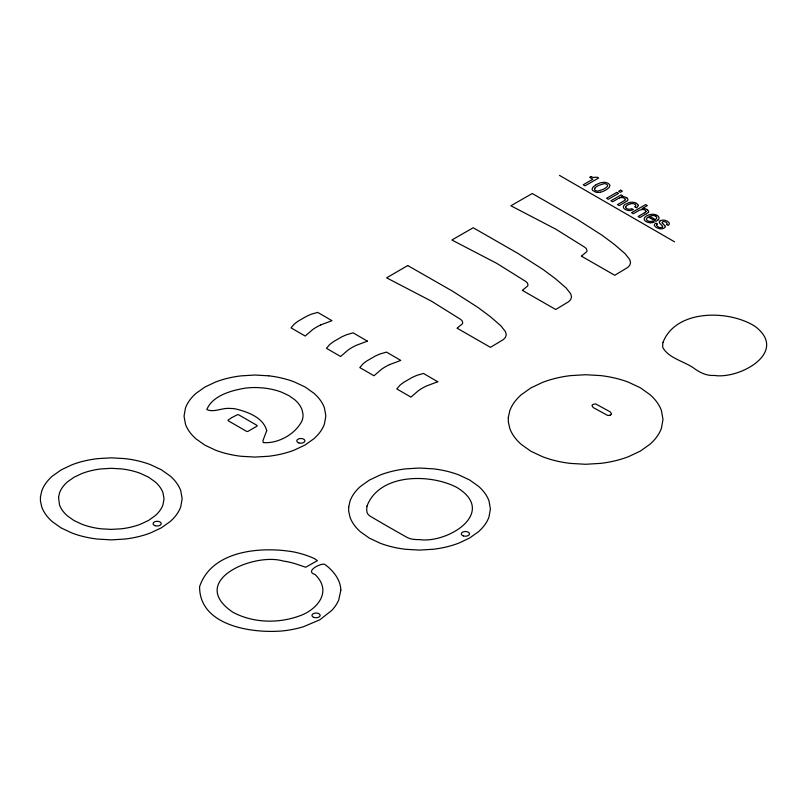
<?xml version="1.0" encoding="UTF-8"?>
<svg xmlns="http://www.w3.org/2000/svg" width="807" height="807" viewBox="0 0 807 807"><rect width="100%" height="100%" fill="white"/><g stroke="black" fill="none" stroke-linecap="round" stroke-linejoin="round"><path stroke-width="1.21" d="M457.085 328.197L462.421 323.809A9.906 5.73 -0.1 0 0 462.663 322.326L461.947 320.54L460.252 319.158L431.614 301.263L386.614 277.84L407.676 265.594M522.341 290.359L527.687 285.971A9.906 5.73 -0.1 0 0 527.919 284.488L527.203 282.702L525.518 281.32L496.88 263.425L451.87 240.002L473.225 227.756L517.963 253.428L543.081 269.508L555.387 278.667L566.02 287.857L570.741 293.819L571.527 296.956L570.71 299.508L568.774 301.626L555.73 309.495L522.543 290.47M648.465 211.959L648.525 211.787A3.632 2.098 0 0 0 648.475 210.95L647.426 209.81M625.223 199.743L625.264 199.642A2.189 1.261 0 0 0 625.122 198.865L624.457 198.33A5.024 2.895 0 0 0 623.347 197.816A3.712 2.149 0 0 0 619.574 197.917M595.041 188.011L594.517 189.393A2.925 1.685 0 0 0 594.93 190.109L595.253 190.371A3.995 2.3 0 0 0 595.798 190.664A3.389 1.957 0 0 0 597.816 191.088L603.182 189.383A31.957 18.45 0 0 0 604.251 188.777A16.12 9.311 0 0 0 607.308 186.427L607.56 185.681A2.794 1.614 0 0 0 607.389 184.995L606.884 184.49A4.61 2.663 0 0 0 606.319 184.147L605.714 183.895A3.077 1.775 0 0 0 604.13 183.653L598.643 185.428A17.028 9.835 0 0 0 594.951 187.981M627.483 200.57L627.634 200.378A3.954 2.28 0 0 0 627.836 200.035L627.896 199.874A3.51 2.028 0 0 0 627.856 199.057L626.827 197.937M657.786 220.089L657.866 220.029A6.517 3.763 0 0 0 658.996 218.596A6.194 3.571 0 0 0 657.069 215.459M595.445 185.136L592.893 187.234L592.116 189.201A5.225 3.016 0 0 0 592.691 190.462L595.707 192.147A5.266 3.036 0 0 0 597.735 192.439L599.51 192.328A8.615 4.973 0 0 0 600.448 192.157M606.592 189.554L609.083 187.537L609.88 185.822A5.306 3.067 0 0 0 609.426 184.5L608.559 183.683A8.191 4.731 0 0 0 607.58 183.088L605.976 182.513A5.145 2.966 0 0 0 604.221 182.281L600.761 182.735A18.036 10.41 0 0 0 595.516 185.166M407.747 265.553L452.697 291.266L477.825 307.346L490.121 316.505L500.764 325.695L505.485 331.657L506.271 334.794L505.444 337.346L503.518 339.465L490.474 347.343L457.367 328.358M581.363 256.142L586.699 251.744A9.906 5.73 -0.1 0 0 586.941 250.261L586.225 248.485L584.53 247.103L555.892 229.208L510.881 205.775L532.247 193.529L576.975 219.211L602.103 235.281L614.399 244.45L625.042 253.64L629.763 259.592L630.549 262.739L629.722 265.291L627.796 267.41L614.752 275.278L581.565 256.253M231.861 417.602L237.319 414.737A1.896 1.1 -0.1 0 1 238.6 414.758L256.989 425.37A1.896 1.1 -0.1 0 1 257.03 426.116L247.89 431.412A1.896 1.1 -0.1 0 1 246.619 431.392L228.22 420.77A1.896 1.1 -0.1 0 1 228.189 420.033L231.226 417.976M621.309 196.666L622.762 195.829L621.128 194.88L610.899 200.792L612.624 201.78L617.98 198.683A10.935 6.315 0 0 1 619.554 197.886M644.571 212.786L638.125 216.508L639.89 217.527L646.447 213.734M660.398 220.785L659.934 221.068A2.976 1.715 0 0 0 659.279 222.137L659.39 222.641A10.42 6.012 0 0 0 660.64 224.154L661.72 225.254A12.488 7.213 0 0 1 662.567 226.192L662.597 226.293A1.654 0.958 0 0 1 662.194 227.221M662.073 227.261L661.962 227.322A2.007 1.16 0 0 1 660.166 227.534M320.732 324.908L331.98 320.692L317.706 312.38L311.23 314.246A77.502 44.839 -0.1 0 0 306.176 316.505L298.116 321.186A77.502 44.839 -0.1 0 0 294.232 324.111L291.024 327.864L305.187 336.035L312.682 329.589A55.491 32.109 -0.1 0 1 320.793 324.878M389.539 364.633L400.776 360.416L386.503 352.104L380.036 353.97A77.502 44.839 -0.1 0 0 374.973 356.23L366.913 360.9A77.502 44.839 -0.1 0 0 363.029 363.836L359.821 367.589L373.994 375.759L381.479 369.303A55.491 32.109 -0.1 0 1 389.589 364.603M610.052 415.161L609.668 415.272A4.63 2.673 -0.1 0 1 609.003 415.403L608.498 415.464A2.633 1.523 -0.1 0 1 607.631 415.423L593.216 407.555L591.955 405.558A4.63 2.673 -0.1 0 1 592.177 405.175L592.368 404.953A3.046 1.765 -0.1 0 1 593.478 404.317L593.861 404.206A4.63 2.673 -0.1 0 1 594.527 404.065L595.031 404.014A2.633 1.523 -0.1 0 1 595.899 404.045L610.314 411.923L611.575 413.92A4.63 2.673 -0.1 0 1 611.353 414.304L611.161 414.516A3.046 1.765 -0.1 0 1 610.052 415.161M630.751 203.727L632.395 203.546A3.137 1.806 0 0 1 633.848 203.778L635.593 204.847A2.381 1.372 0 0 1 635.835 205.523A4.459 2.572 0 0 1 634.938 206.824M268.751 375.82L254.941 375.023L241.142 375.86A72.59 42.004 -0.1 0 0 215.57 382.024L204.807 387.108L196.04 393.342A72.59 42.004 -0.1 0 0 185.449 408.15L184.036 416.14L185.449 424.129A72.59 42.004 -0.1 0 0 196.04 438.907L204.807 445.121L215.56 450.185A72.59 42.004 -0.1 0 0 241.142 456.278L254.941 457.075L268.751 456.248A72.59 42.004 -0.1 0 0 294.323 450.084L305.086 445L313.852 438.766A72.59 42.004 -0.1 0 0 324.444 423.947L325.846 415.968L324.444 407.979A72.59 42.004 -0.1 0 0 313.852 393.191L305.086 386.977L294.323 381.923A72.59 42.004 -0.1 0 0 268.751 375.82M636.249 203.273L635.462 202.88A5.911 3.42 0 0 0 632.103 202.194A6.829 3.944 0 0 0 631.417 202.214A6.607 3.813 0 0 0 629.672 202.416L625.153 204.363A7.687 4.439 0 0 0 623.408 206.673L623.408 207.056A5.387 3.107 0 0 0 624.315 208.771L625.173 209.376A6.547 3.783 0 0 0 629.036 210.566A4.781 2.764 0 0 0 630.65 210.445L633.455 209.628L631.78 208.67A5.266 3.036 0 0 1 629.137 209.235A3.48 2.007 0 0 1 626.514 208.377M657.15 215.408L656.02 214.874A6.123 3.541 0 0 0 652.47 214.269A7.495 4.328 0 0 0 648.687 214.944L647.083 215.651A12.519 7.223 0 0 0 646.185 216.185L644.732 217.487A6.184 3.571 0 0 0 645.812 221.37A8.423 4.862 0 0 0 647.607 222.228A5.76 3.329 0 0 0 650.583 222.762M634.958 206.834L636.622 207.803L638.206 205.946A3.753 2.169 0 0 0 638.216 205.381M649.675 216.326L655.365 219.605M648.263 217.093L655.95 221.31A18.803 10.854 0 0 0 657.816 220.099M559.483 175.391L674.632 241.868M655.546 216.215L656.565 217.083A3.208 1.856 0 0 1 656.757 218.021A6.295 3.632 0 0 1 655.314 219.585M626.464 208.398L626.081 208.075A2.986 1.725 0 0 1 625.738 206.935M662.678 223.549L663.536 224.366A21.618 12.478 0 0 1 664.837 225.738M664.827 225.738L665.079 226.131A3.077 1.775 0 0 1 664.907 227.443L664.403 227.867A5.165 2.986 0 0 1 663.909 228.169A4.63 2.673 0 0 1 660.681 228.835A4.186 2.421 0 0 1 659.662 228.744L656.797 227.735A12.892 7.445 0 0 1 656 227.261L654.386 225.556A3.49 2.018 0 0 1 654.336 225.123A5.699 3.289 0 0 1 655.899 223.065L657.534 224.013A3.662 2.118 0 0 0 656.555 225.113M606.481 189.504A17.461 10.077 0 0 1 600.509 192.237M621.299 196.626A6.325 3.652 0 0 1 626.948 197.876M627.513 200.58A9.664 5.578 0 0 1 625.778 201.8L619.241 205.603L617.486 204.595L623.932 200.872A5.064 2.925 0 0 0 625.284 199.753M636.198 203.293A6.557 3.783 0 0 1 638.307 205.361M630.731 203.697A9.472 5.467 0 0 0 627.584 205.079A7.041 4.065 0 0 0 625.728 206.804M647.355 209.84A5.659 3.268 0 0 0 644.329 208.559A7.606 4.398 0 0 0 642.12 208.62L647.345 205.583L645.63 204.585L631.558 212.715L633.273 213.704L639.447 210.173L642.342 209.467A4.247 2.451 0 0 1 644.904 210.082A4.913 2.835 0 0 1 645.318 210.355L645.893 210.909A2.128 1.231 0 0 1 645.983 211.575M648.576 211.989A7.798 4.499 0 0 1 646.397 213.694M646.074 211.595A5.518 3.188 0 0 1 644.521 212.745M648.314 217.123A6.466 3.732 0 0 0 646.427 218.939A3.127 1.806 0 0 0 646.851 220.089L647.355 220.523A5.76 3.329 0 0 0 647.86 220.825A4.065 2.34 0 0 0 650.735 221.491M650.735 221.461A4.277 2.471 0 0 0 652.57 221.138L654.265 222.117A5.911 3.41 0 0 1 650.593 222.702M649.746 216.367A4.277 2.471 0 0 1 655.688 216.125M656.636 225.123A2.572 1.483 0 0 0 656.716 225.556L657.705 226.565A7.606 4.398 0 0 0 658.189 226.868A4.792 2.764 0 0 0 660.166 227.544M660.277 220.694A4.701 2.714 0 0 1 666.168 220.715L667.096 221.118A10.128 5.851 0 0 1 667.853 221.572L669.174 222.924A4.297 2.482 0 0 1 669.265 224.053A4.267 2.461 0 0 1 668.075 225.385L666.441 224.437A2.855 1.654 0 0 0 667.086 223.589A2.229 1.281 0 0 0 667.036 223.216L666.057 222.218A7.909 4.57 0 0 0 665.593 221.945L663.061 221.411L661.972 222.651A6.073 3.51 0 0 0 662.698 223.539M40.441 496.93L40.441 500.945L41.752 506.927A72.59 42.004 -0.1 0 0 52.354 521.705L61.12 527.919L71.873 532.983A72.59 42.004 -0.1 0 0 97.445 539.076L111.255 539.873L125.055 539.046A72.59 42.004 -0.1 0 0 150.637 532.882L161.39 527.798L170.156 521.564A72.59 42.004 -0.1 0 0 180.748 506.756L182.16 498.766L180.758 490.777A72.59 42.004 -0.1 0 0 170.156 475.989L161.39 469.785L150.637 464.721A72.59 42.004 -0.1 0 0 125.055 458.628L111.255 457.831L97.445 458.658A72.59 42.004 -0.1 0 0 71.873 464.822L61.12 469.906L52.344 476.14A72.59 42.004 -0.1 0 0 41.762 490.949L40.441 496.93M58.538 497.425L59.516 504.859A54.049 31.271 -0.1 0 0 67.405 515.865L73.931 520.495L81.931 524.257A54.049 31.271 -0.1 0 0 100.976 528.797L111.255 529.392L121.534 528.777A54.049 31.271 -0.1 0 0 140.569 524.187L148.579 520.404L155.105 515.764A54.049 31.271 -0.1 0 0 162.994 504.738L164.043 498.787L162.994 492.845A54.049 31.271 -0.1 0 0 155.105 481.829L148.579 477.209L140.569 473.437A54.049 31.271 -0.1 0 0 121.534 468.907L111.255 468.312L100.976 468.928A54.049 31.271 -0.1 0 0 81.941 473.517L73.931 477.3L67.395 481.94A54.049 31.271 -0.1 0 0 59.516 492.966L58.538 497.425M348.685 507.139L348.685 511.164L349.996 517.136A72.59 42.004 -0.1 0 0 360.598 531.924L369.364 538.138L380.117 543.192A72.59 42.004 -0.1 0 0 405.689 549.295L419.499 550.092L433.309 549.254A72.59 42.004 -0.1 0 0 458.88 543.091L469.634 538.007L478.4 531.773A72.59 42.004 -0.1 0 0 488.992 516.964L490.404 508.975L489.002 500.986A72.59 42.004 -0.1 0 0 478.4 486.207L469.634 479.994L458.88 474.93A72.59 42.004 -0.1 0 0 433.298 468.837L419.499 468.04L405.689 468.867A72.59 42.004 -0.1 0 0 380.117 475.03L369.364 480.115L360.588 486.349A72.59 42.004 -0.1 0 0 350.006 501.167L348.685 507.139M508.319 417.411L508.319 421.789L509.752 428.315A79.227 45.838 -0.1 0 0 521.322 444.445L530.885 451.234L542.627 456.752A79.227 45.838 -0.1 0 0 570.539 463.41L585.6 464.277L600.67 463.369A79.227 45.838 -0.1 0 0 628.582 456.641L640.324 451.093L649.897 444.294A79.227 45.838 -0.1 0 0 661.458 428.124L662.991 419.408L661.458 410.692A79.227 45.838 -0.1 0 0 649.887 394.552L640.324 387.774L628.582 382.246A79.227 45.838 -0.1 0 0 600.67 375.598L585.6 374.73L570.539 375.628A79.227 45.838 -0.1 0 0 542.627 382.357L530.885 387.905L521.312 394.714A79.227 45.838 -0.1 0 0 509.752 410.874L508.319 417.411M340.836 590.21L338.708 600.085A77.341 44.748 -0.1 0 1 331.738 610.465L319.895 619.756L303.452 626.736A73.013 42.246 -0.1 0 1 283.943 630.781C253.731 633.838 199.329 626.474 199.601 586.659C211.767 550.213 261.165 546.329 293.435 551.877A72.65 42.035 -0.1 0 1 314.417 558.585L317.383 560.683L305.712 567.24L295.08 563.669A54.271 31.402 -0.1 0 0 282.985 560.976C253.781 552.341 186.841 580.848 232.82 612.231C253.075 623.044 278.062 623.69 299.468 615.923C312.43 611.635 327.672 598.36 321.408 583.35A54.21 31.362 -0.1 0 0 314.992 574.463C303.745 571.063 322.982 561.995 325.05 564.618A62.29 36.043 -0.1 0 1 328.288 567.16C334.976 573 340.645 581.03 340.836 590.21M366.973 506.14L366.711 509.126A50.216 29.052 -0.1 0 0 366.852 511.325C366.993 513.434 368.506 515.128 370.231 516.198C382.004 523.188 393.877 529.997 405.81 536.705C409.875 539.338 414.798 539.671 419.499 539.611C448.137 543.615 497.758 512.334 456.823 487.418C430.222 473.497 379.441 473.144 366.973 506.14M662.94 342.481L662.678 345.416A49.449 28.608 -0.1 0 0 662.819 347.575C669.134 358.873 685.506 361.415 695.463 369.364C701.051 373.106 707.396 375.991 714.256 375.426C739.757 379.532 789.347 351.902 754.838 326.22C728.802 309.737 675.842 309.02 662.94 342.481M367.407 341.149L356.159 345.366A55.491 32.109 -0.1 0 0 348.11 350.036L340.615 356.492L326.452 348.321L329.66 344.569A77.502 44.839 -0.1 0 1 333.543 341.633L341.603 336.963A77.502 44.839 -0.1 0 1 346.657 334.703L353.133 332.837L367.407 341.149M437.747 381.751L426.51 385.978A55.491 32.109 -0.1 0 0 422.263 388.187A55.491 32.109 -0.1 0 0 418.45 390.649L410.955 397.105L396.792 388.924L400 385.181A77.502 44.839 -0.1 0 1 403.883 382.246L411.943 377.575A77.502 44.839 -0.1 0 1 416.997 375.316L423.473 373.449L437.747 381.751M266.703 430.686L262.961 440.561L263.243 442.589C277.951 443.8 295.342 434.368 302.05 420.729A45.858 26.53 -0.1 0 0 302.958 413.941L302.07 409.885A49.257 28.497 -0.1 0 0 294.878 399.848L288.926 395.632L281.633 392.202A49.257 28.497 -0.1 0 0 264.282 388.066L257.272 387.562A45.898 26.56 -0.1 0 0 245.53 388.096C231.427 390.447 212.715 395.45 206.794 409.542C213.825 412.902 222.399 407.545 230.126 408.453A20.478 11.853 -0.1 0 1 234.575 408.725C246.831 411.459 263.364 417.259 266.703 430.686M590.986 176.582L589.665 177.348L592.883 179.204L583.199 184.793L585.035 185.852L598.653 177.994L597.291 177.207L593.004 177.429A16.997 9.815 0 0 1 590.996 176.582M616.74 192.399L606.561 198.28L608.307 199.289L618.485 193.408L616.74 192.399M620.583 190.18L618.636 191.309L620.381 192.318L622.328 191.188L620.583 190.18M314.024 617.436A4.085 2.36 -0.1 0 0 320.147 615.378A4.085 2.36 -0.1 0 0 314.024 613.34A4.085 2.36 -0.1 0 0 314.024 617.436M155.126 525.69A4.085 2.36 -0.1 0 0 161.249 523.642A4.085 2.36 -0.1 0 0 155.126 521.604A4.085 2.36 -0.1 0 0 155.126 525.69M298.822 442.892A4.085 2.36 -0.1 0 0 304.935 440.844A4.085 2.36 -0.1 0 0 298.822 438.806A4.085 2.36 -0.1 0 0 298.822 442.892M463.369 535.909A4.085 2.36 -0.1 0 0 469.492 533.851A4.085 2.36 -0.1 0 0 463.369 531.813A4.085 2.36 -0.1 0 0 463.369 535.909"/></g></svg>
